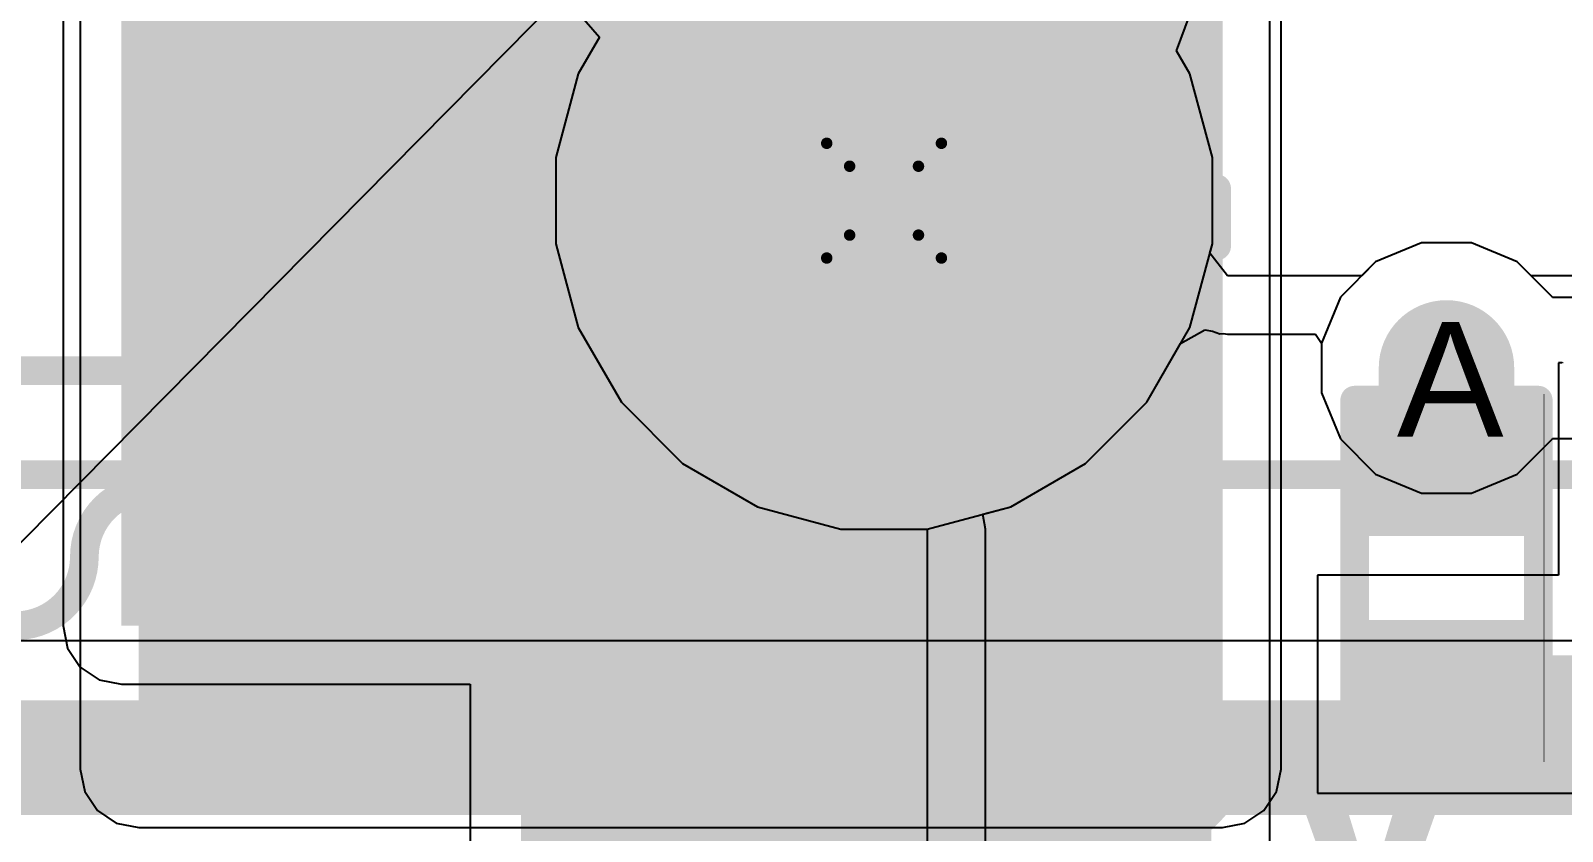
# Model space of a CAD drawing. Header units: inches. Extents: x 0 to 208, y 0 to 213.
# Drawn here: x 0.4802 to 0.7473, y 3.7442 to 3.8837 of the extents above; entities that cross this region are included whole.
import ezdxf

# ---------------------------------------------------------------- set-up
doc = ezdxf.new("R2010")
doc.units = ezdxf.units.IN
doc.header["$MEASUREMENT"] = 0
for name, color, linetype in [('Bottom Layer', 5, 'Continuous'), ('Bottom Overlay', 54, 'Continuous'), ('Bottom Paste', 16, 'Continuous'), ('Bottom Solder', 6, 'Continuous'), ('Drill Drawing', 1, 'Continuous'), ('L2_GND1', 16, 'Continuous'), ('L3_SIG1', 76, 'Continuous'), ('L4_PWR', 90, 'Continuous'), ('L5_GND2', 156, 'Continuous'), ('L6_SIG2', 130, 'Continuous'), ('L7_GND3', 216, 'Continuous'), ('Multi-Layer', 9, 'Continuous'), ('Pad Holes', 156, 'Continuous'), ('Top Layer', 1, 'Continuous'), ('Top Overlay', 2, 'Continuous'), ('Top Paste', 8, 'Continuous'), ('Top Solder', 216, 'Continuous'), ('Via Holes', 16, 'Continuous')]:
    doc.layers.add(name, color=color, linetype=linetype)
doc.styles.add('Arial', font='', dxfattribs={"height": 0.2})
doc.styles.add('Arial_Bold', font='', dxfattribs={"height": 0.2})
doc.styles.get('Arial').set_extended_font_data('Arial')
doc.styles.get('Arial_Bold').set_extended_font_data('Arial', bold=True)

# ---------------------------------------------------------------- blocks, each defined once
blk = doc.blocks.new('P____PAK_SO_8_B_114')
at = {"layer": 'Bottom Solder'}
blk.add_line((-0.0165917, 0.0861757), (-209.7034908, 207.3643886), dxfattribs=at)
blk = doc.blocks.new('R___0402_B_207')
at = {"layer": 'Bottom Layer'}
for points in [[(-0.009499200000000001, 0.0124988), (-0.0094992, -0.0125012), (-0.0274992, -0.0125012), (-0.0274992, 0.0124988)], [(0.0275008, 0.0124988), (0.0275008, -0.0125012), (0.009500800000000002, -0.0125012), (0.009500799999999998, 0.0124988)]]:
    blk.add_hatch(color=5, dxfattribs=at).paths.add_polyline_path(points)
at = {"layer": 'Bottom Paste'}
for points in [[(-0.009499200000000001, 0.0124988), (-0.0094992, -0.0125012), (-0.0274992, -0.0125012), (-0.0274992, 0.0124988)], [(0.0275008, 0.0124988), (0.0275008, -0.0125012), (0.009500800000000002, -0.0125012), (0.009500799999999998, 0.0124988)]]:
    blk.add_hatch(color=16, dxfattribs=at).paths.add_polyline_path(points)
at = {"layer": 'Bottom Solder'}
for points in [[(-0.007333800000000001, 0.0146642), (-0.007333799999999999, -0.0146666), (-0.0296646, -0.0146666), (-0.0296646, 0.0146642)], [(0.0296662, 0.0146642), (0.0296662, -0.0146666), (0.007335400000000001, -0.0146666), (0.007335399999999999, 0.0146642)]]:
    blk.add_hatch(color=6, dxfattribs=at).paths.add_polyline_path(points)
at = {"layer": 'Bottom Overlay'}
for points in [[(-0.0309992, -0.0160012, 0.005, 0.005, 0), (-0.0309992, 0.0159988, 0.005, 0.005, 0)], [(0.0310008, 0.0159988, 0.005, 0.005, 0), (-0.0309992, 0.0159988, 0.005, 0.005, 0)], [(0.0320008, 0.0169988, 0.000127, 0.000127, 0), (-0.0319992, 0.0169988, 0.000127, 0.000127, 0)], [(0.0310008, -0.0160012, 0.005, 0.005, 0), (0.0310008, 0.0159988, 0.005, 0.005, 0)], [(0.0310008, -0.0160012, 0.005, 0.005, 0), (-0.0309992, -0.0160012, 0.005, 0.005, 0)]]:
    blk.add_lwpolyline(points, format="xyseb", dxfattribs=at)
for points in [[(-0.0322492, 0.0159988, 0.0025, 0.0025, 1), (-0.0297492, 0.0159988, 0.0025, 0.0025, 1)], [(-0.0322492, 0.0159988, 0.0025, 0.0025, 1), (-0.0297492, 0.0159988, 0.0025, 0.0025, 1)], [(-0.0320309, 0.0169988, 6.35e-05, 6.35e-05, 1), (-0.0319675, 0.0169988, 6.35e-05, 6.35e-05, 1)], [(0.0297508, 0.0159988, 0.0025, 0.0025, 1), (0.0322508, 0.0159988, 0.0025, 0.0025, 1)], [(0.0297508, 0.0159988, 0.0025, 0.0025, 1), (0.0322508, 0.0159988, 0.0025, 0.0025, 1)], [(0.0319691, 0.0169988, 6.35e-05, 6.35e-05, 1), (0.0320325, 0.0169988, 6.35e-05, 6.35e-05, 1)], [(-0.0322492, -0.0160012, 0.0025, 0.0025, 1), (-0.0297492, -0.0160012, 0.0025, 0.0025, 1)], [(-0.0322492, -0.0160012, 0.0025, 0.0025, 1), (-0.0297492, -0.0160012, 0.0025, 0.0025, 1)], [(0.0297508, -0.0160012, 0.0025, 0.0025, 1), (0.0322508, -0.0160012, 0.0025, 0.0025, 1)], [(0.0297508, -0.0160012, 0.0025, 0.0025, 1), (0.0322508, -0.0160012, 0.0025, 0.0025, 1)]]:
    blk.add_lwpolyline(points, format="xyseb", close=True, dxfattribs=at)
blk = doc.blocks.new('T____________0_5___397')
at = {"layer": 'Top Layer'}
blk.add_hatch(color=1, dxfattribs=at).paths.add_polyline_path([(0.009841125, 0.01968335), (-0.009843925, 0.01968335), (-0.01968645, 0.009840825), (-0.01968645, -0.009844225), (-0.009843925, -0.01968675), (0.009841125, -0.01968675), (0.01968365, -0.009844225), (0.01968365, 0.009840825)])
at = {"layer": 'Top Paste'}
blk.add_hatch(color=8, dxfattribs=at).paths.add_polyline_path([(0.009841125, 0.01968335), (-0.009843925, 0.01968335), (-0.01968645, 0.009840825), (-0.01968645, -0.009844225), (-0.009843925, -0.01968675), (0.009841125, -0.01968675), (0.01968365, -0.009844225), (0.01968365, 0.009840825)])
at = {"layer": 'Top Solder'}
blk.add_hatch(color=216, dxfattribs=at).paths.add_polyline_path([(0.011841125, 0.02368335), (-0.011843925, 0.02368335), (-0.02368645, 0.011840825), (-0.02368645, -0.011844225), (-0.011843925, -0.02368675), (0.011841125, -0.02368675), (0.02368365, -0.011844225), (0.02368365, 0.011840825)])
at = {"layer": 'Top Overlay'}
for points in [[(-0.0132094, 0.0267503, 0.005, 0.005, 0), (-0.0268454, 0.0131163, 0.005, 0.005, 0)], [(0.0132466, 0.0267503, 0.005, 0.005, 0), (-0.0132094, 0.0267503, 0.005, 0.005, 0)], [(0.0269146, 0.0130843, 0.005, 0.005, 0), (0.0132466, 0.0267503, 0.005, 0.005, 0)], [(-0.0268454, 0.0131163, 0.005, 0.005, 0), (-0.0268454, -0.0131557, 0.005, 0.005, 0)], [(0.0269146, 0.0130843, 0.005, 0.005, 0), (0.0269146, -0.0129857, 0.005, 0.005, 0)], [(-0.0132834, -0.0267177, 0.005, 0.005, 0), (-0.0268454, -0.0131557, 0.005, 0.005, 0)], [(0.0269146, -0.0129857, 0.005, 0.005, 0), (0.0131826, -0.0267177, 0.005, 0.005, 0)], [(0.0131826, -0.0267177, 0.005, 0.005, 0), (-0.0132834, -0.0267177, 0.005, 0.005, 0)]]:
    blk.add_lwpolyline(points, format="xyseb", dxfattribs=at)
for points in [[(-0.0144594, 0.0267503, 0.0025, 0.0025, 1), (-0.0119594, 0.0267503, 0.0025, 0.0025, 1)], [(-0.0144594, 0.0267503, 0.0025, 0.0025, 1), (-0.0119594, 0.0267503, 0.0025, 0.0025, 1)], [(0.0119966, 0.0267503, 0.0025, 0.0025, 1), (0.0144966, 0.0267503, 0.0025, 0.0025, 1)], [(0.0119966, 0.0267503, 0.0025, 0.0025, 1), (0.0144966, 0.0267503, 0.0025, 0.0025, 1)], [(-0.0280954, 0.0131163, 0.0025, 0.0025, 1), (-0.0255954, 0.0131163, 0.0025, 0.0025, 1)], [(-0.0280954, 0.0131163, 0.0025, 0.0025, 1), (-0.0255954, 0.0131163, 0.0025, 0.0025, 1)], [(0.0256646, 0.0130843, 0.0025, 0.0025, 1), (0.0281646, 0.0130843, 0.0025, 0.0025, 1)], [(0.0256646, 0.0130843, 0.0025, 0.0025, 1), (0.0281646, 0.0130843, 0.0025, 0.0025, 1)], [(-0.0280954, -0.0131557, 0.0025, 0.0025, 1), (-0.0255954, -0.0131557, 0.0025, 0.0025, 1)], [(-0.0280954, -0.0131557, 0.0025, 0.0025, 1), (-0.0255954, -0.0131557, 0.0025, 0.0025, 1)], [(0.0256646, -0.0129857, 0.0025, 0.0025, 1), (0.0281646, -0.0129857, 0.0025, 0.0025, 1)], [(0.0256646, -0.0129857, 0.0025, 0.0025, 1), (0.0281646, -0.0129857, 0.0025, 0.0025, 1)], [(-0.0145334, -0.0267177, 0.0025, 0.0025, 1), (-0.0120334, -0.0267177, 0.0025, 0.0025, 1)], [(-0.0145334, -0.0267177, 0.0025, 0.0025, 1), (-0.0120334, -0.0267177, 0.0025, 0.0025, 1)], [(0.0119326, -0.0267177, 0.0025, 0.0025, 1), (0.0144326, -0.0267177, 0.0025, 0.0025, 1)], [(0.0119326, -0.0267177, 0.0025, 0.0025, 1), (0.0144326, -0.0267177, 0.0025, 0.0025, 1)]]:
    blk.add_lwpolyline(points, format="xyseb", close=True, dxfattribs=at)
blk = doc.blocks.new('DC_053D_25A_526')
at = {"layer": 'Bottom Layer'}
h = blk.add_hatch(color=5, dxfattribs=at)
edge = h.paths.add_edge_path()
edge.add_arc((-2.4e-06, -0.182088), 0.0472441, 0, 360)
at = {"layer": 'Bottom Solder'}
h = blk.add_hatch(color=6, dxfattribs=at)
edge = h.paths.add_edge_path()
edge.add_arc((-2.4e-06, -0.182088), 0.0492126, 0, 360)
at = {"layer": 'L2_GND1'}
h = blk.add_hatch(color=16, dxfattribs=at)
edge = h.paths.add_edge_path()
edge.add_arc((-2.4e-06, -0.182088), 0.0472441, 0, 360)
at = {"layer": 'L3_SIG1'}
h = blk.add_hatch(color=76, dxfattribs=at)
edge = h.paths.add_edge_path()
edge.add_arc((-2.4e-06, -0.182088), 0.0472441, 0, 360)
at = {"layer": 'L4_PWR'}
h = blk.add_hatch(color=90, dxfattribs=at)
edge = h.paths.add_edge_path()
edge.add_arc((-2.4e-06, -0.182088), 0.0472441, 0, 360)
at = {"layer": 'L5_GND2'}
h = blk.add_hatch(color=156, dxfattribs=at)
edge = h.paths.add_edge_path()
edge.add_arc((-2.4e-06, -0.182088), 0.0472441, 0, 360)
at = {"layer": 'L6_SIG2'}
h = blk.add_hatch(color=130, dxfattribs=at)
edge = h.paths.add_edge_path()
edge.add_arc((-2.4e-06, -0.182088), 0.0472441, 0, 360)
at = {"layer": 'L7_GND3'}
h = blk.add_hatch(color=216, dxfattribs=at)
edge = h.paths.add_edge_path()
edge.add_arc((-2.4e-06, -0.182088), 0.0472441, 0, 360)
at = {"layer": 'Multi-Layer'}
h = blk.add_hatch(color=9, dxfattribs=at)
edge = h.paths.add_edge_path()
edge.add_arc((-2.4e-06, -0.182088), 0.0472441, 0, 360)
at = {"layer": 'Pad Holes'}
h = blk.add_hatch(color=7, dxfattribs=at)
edge = h.paths.add_edge_path()
edge.add_arc((-2.4e-06, -0.182088), 0.027559, 0, 360)
at = {"layer": 'Top Layer'}
h = blk.add_hatch(color=1, dxfattribs=at)
edge = h.paths.add_edge_path()
edge.add_arc((-2.4e-06, -0.182088), 0.0472441, 0, 360)
at = {"layer": 'Top Solder'}
h = blk.add_hatch(color=216, dxfattribs=at)
edge = h.paths.add_edge_path()
edge.add_arc((-2.4e-06, -0.182088), 0.0492126, 0, 360)
at = {"layer": 'Top Overlay'}
for points in [[(-0.0580024, -0.186, 0.005, 0.005, 0), (-0.0580024, -0.176, 0.005, 0.005, 0)], [(-0.0580024, -0.176, 0.005, 0.005, 0), (-0.0530024, -0.181, 0.005, 0.005, 0)], [(-0.0580024, -0.186, 0.005, 0.005, 0), (-0.0530024, -0.181, 0.005, 0.005, 0)], [(0.0529976, -0.185, 0.005, 0.005, 0), (0.0579976, -0.18, 0.005, 0.005, 0)], [(0.0579976, -0.19, 0.005, 0.005, 0), (0.0579976, -0.18, 0.005, 0.005, 0)], [(0.0529976, -0.185, 0.005, 0.005, 0), (0.0579976, -0.19, 0.005, 0.005, 0)], [(-0.2080024, -0.229844, 0.005, 0.005, 0), (-2.4e-06, -0.229844, 0.005, 0.005, 0)], [(-2.4e-06, -0.229844, 0.005, 0.005, 0), (0.2079976, -0.229844, 0.005, 0.005, 0)]]:
    blk.add_lwpolyline(points, format="xyseb", dxfattribs=at)
for points in [[(-0.0592524, -0.176, 0.0025, 0.0025, 1), (-0.0567524, -0.176, 0.0025, 0.0025, 1)], [(-0.0592524, -0.176, 0.0025, 0.0025, 1), (-0.0567524, -0.176, 0.0025, 0.0025, 1)], [(-0.0542524, -0.181, 0.0025, 0.0025, 1), (-0.0517524, -0.181, 0.0025, 0.0025, 1)], [(-0.0542524, -0.181, 0.0025, 0.0025, 1), (-0.0517524, -0.181, 0.0025, 0.0025, 1)], [(0.0567476, -0.18, 0.0025, 0.0025, 1), (0.0592476, -0.18, 0.0025, 0.0025, 1)], [(0.0567476, -0.18, 0.0025, 0.0025, 1), (0.0592476, -0.18, 0.0025, 0.0025, 1)], [(-0.0592524, -0.186, 0.0025, 0.0025, 1), (-0.0567524, -0.186, 0.0025, 0.0025, 1)], [(-0.0592524, -0.186, 0.0025, 0.0025, 1), (-0.0567524, -0.186, 0.0025, 0.0025, 1)], [(0.0517476, -0.185, 0.0025, 0.0025, 1), (0.0542476, -0.185, 0.0025, 0.0025, 1)], [(0.0517476, -0.185, 0.0025, 0.0025, 1), (0.0542476, -0.185, 0.0025, 0.0025, 1)], [(0.0567476, -0.19, 0.0025, 0.0025, 1), (0.0592476, -0.19, 0.0025, 0.0025, 1)], [(0.0567476, -0.19, 0.0025, 0.0025, 1), (0.0592476, -0.19, 0.0025, 0.0025, 1)], [(-0.0012524, -0.229844, 0.0025, 0.0025, 1), (0.0012476, -0.229844, 0.0025, 0.0025, 1)], [(-0.0012524, -0.229844, 0.0025, 0.0025, 1), (0.0012476, -0.229844, 0.0025, 0.0025, 1)]]:
    blk.add_lwpolyline(points, format="xyseb", close=True, dxfattribs=at)
blk = doc.blocks.new('F____1206__3216_M_______B_535')
at = {"layer": 'Bottom Layer'}
for points in [[(-0.08102355, 0.03582695), (-0.03929125, 0.03582695), (-0.03929125, -0.03582655), (-0.08102355, -0.03582655)], [(0.03929245, 0.03582695), (0.08102475, 0.03582695), (0.08102475, -0.03582655), (0.03929245, -0.03582655)]]:
    blk.add_hatch(color=5, dxfattribs=at).paths.add_polyline_path(points)
at = {"layer": 'Bottom Paste'}
for points in [[(-0.08102355, 0.03582695), (-0.03929125, 0.03582695), (-0.03929125, -0.03582655), (-0.08102355, -0.03582655)], [(0.03929245, 0.03582695), (0.08102475, 0.03582695), (0.08102475, -0.03582655), (0.03929245, -0.03582655)]]:
    blk.add_hatch(color=16, dxfattribs=at).paths.add_polyline_path(points)
at = {"layer": 'Bottom Solder'}
for points in [[(-0.08502355, 0.03982695), (-0.03529125, 0.03982695), (-0.03529125, -0.03982655), (-0.08502355, -0.03982655)], [(0.03529245, 0.03982695), (0.08502475, 0.03982695), (0.08502475, -0.03982655), (0.03529245, -0.03982655)]]:
    blk.add_hatch(color=6, dxfattribs=at).paths.add_polyline_path(points)
at = {"layer": 'Bottom Overlay'}
for points in [[(-0.0267714, 0.0334322, 0.005, 0.005, 0), (0.0267726, 0.0334322, 0.005, 0.005, 0)], [(0, 0.001, 0.005, 0.005, -0.9999999999999999), (0.024, 0.001, 0.005, 0.005, 0)], [(0, 0.001, 0.005, 0.005, -0.9623308438162594), (-0.0239647, 7.96e-05, 0.005, 0.005, 0)], [(-0.0267714, -0.0334338, 0.005, 0.005, 0), (0.0267726, -0.0334338, 0.005, 0.005, 0)]]:
    blk.add_lwpolyline(points, format="xyseb", dxfattribs=at)
for points in [[(-0.0280214, 0.0334322, 0.0025, 0.0025, 1), (-0.0255214, 0.0334322, 0.0025, 0.0025, 1)], [(0.0255226, 0.0334322, 0.0025, 0.0025, 1), (0.0280226, 0.0334322, 0.0025, 0.0025, 1)], [(-0.00125, 0.001, 0.0025, 0.0025, 1), (0.00125, 0.001, 0.0025, 0.0025, 1)], [(-0.00125, 0.001, 0.0025, 0.0025, 1), (0.00125, 0.001, 0.0025, 0.0025, 1)], [(0.02275, 0.001, 0.0025, 0.0025, 1), (0.02525, 0.001, 0.0025, 0.0025, 1)], [(-0.0252147, 7.96e-05, 0.0025, 0.0025, 1), (-0.0227147, 7.96e-05, 0.0025, 0.0025, 1)], [(-0.0280214, -0.0334338, 0.0025, 0.0025, 1), (-0.0255214, -0.0334338, 0.0025, 0.0025, 1)], [(0.0255226, -0.0334338, 0.0025, 0.0025, 1), (0.0280226, -0.0334338, 0.0025, 0.0025, 1)]]:
    blk.add_lwpolyline(points, format="xyseb", close=True, dxfattribs=at)

msp = doc.modelspace()

# ---------------------------------------------------------------- hatches: boundary and pattern name
at = {"layer": 'Bottom Layer'}
for points in [[(0.499, 3.7550002), (0.6879998, 3.7550002), (0.6879998, 4.022), (0.499, 4.022)], [(0.7152378, 3.7983222), (0.7389018, 3.7983222), (0.7389018, 3.8249362), (0.7152378, 3.8249362)]]:
    msp.add_hatch(color=5, dxfattribs=at).paths.add_polyline_path(points)
h = msp.add_hatch(color=5, dxfattribs=at)
edge = h.paths.add_edge_path()
edge.add_arc((0.7270498, 3.8249362), 0.011811, 0, 360)
at = {"layer": 'L2_GND1'}
h = msp.add_hatch(color=16, dxfattribs=at)
edge = h.paths.add_edge_path()
edge.add_arc((0.7270498, 3.8249362), 0.011811, 0, 360)
at = {"layer": 'L3_SIG1'}
h = msp.add_hatch(color=76, dxfattribs=at)
edge = h.paths.add_edge_path()
edge.add_arc((0.7270498, 3.8249362), 0.011811, 0, 360)
at = {"layer": 'L4_PWR'}
h = msp.add_hatch(color=90, dxfattribs=at)
edge = h.paths.add_edge_path()
edge.add_arc((0.7270498, 3.8249362), 0.011811, 0, 360)
at = {"layer": 'L5_GND2'}
h = msp.add_hatch(color=156, dxfattribs=at)
edge = h.paths.add_edge_path()
edge.add_arc((0.7270498, 3.8249362), 0.011811, 0, 360)
at = {"layer": 'L6_SIG2'}
h = msp.add_hatch(color=130, dxfattribs=at)
edge = h.paths.add_edge_path()
edge.add_arc((0.7270498, 3.8249362), 0.011811, 0, 360)
at = {"layer": 'L7_GND3'}
h = msp.add_hatch(color=216, dxfattribs=at)
edge = h.paths.add_edge_path()
edge.add_arc((0.7270498, 3.8249362), 0.011811, 0, 360)
at = {"layer": 'Top Layer'}
for points in [[(0.496, 3.78), (0.6860618, 3.78), (0.6860618, 4.022), (0.496, 4.022)], [(0.5669998, 3.7130002), (0.6860618, 3.7130002), (0.6860618, 4.008), (0.5669998, 4.008)]]:
    msp.add_hatch(color=1, dxfattribs=at).paths.add_polyline_path(points)
h = msp.add_hatch(color=1, dxfattribs=at)
edge = h.paths.add_edge_path()
edge.add_arc((0.7270498, 3.8249362), 0.011811, 0, 360)
at = {"layer": 'Via Holes'}
h = msp.add_hatch(color=7, dxfattribs=at)
edge = h.paths.add_edge_path()
edge.add_arc((0.7270498, 3.8249362), 0.0059055, 0, 360)

# ---------------------------------------------------------------- linework, layer by layer
at = {"layer": 'Bottom Layer'}
for p, q in [((0.4888041, 4.022), (0.4888041, 3.7550002)), ((0.6981957, 3.7550002), (0.6981957, 4.022)), ((0.7472481, 3.8258222), (0.7465798, 3.8258222)), ((0.7465798, 3.8258222), (0.7465798, 3.7888222)), ((0.7472688, 3.8259261), (0.7472481, 3.8258222)), ((0.7465798, 3.7888222), (0.7045498, 3.7888222)), ((0.7045498, 3.7888222), (0.7045498, 3.7508222)), ((0.4888041, 3.7550002), (0.4895802, 3.7510984)), ((0.6974196, 3.7510984), (0.6981957, 3.7550002)), ((0.4895802, 3.7510984), (0.4917904, 3.7477906)), ((0.6952094, 3.7477906), (0.6974196, 3.7510984)), ((0.7045498, 3.7508222), (0.769951, 3.7508222)), ((0.4917904, 3.7477906), (0.4950982, 3.7455804)), ((0.6919016, 3.7455804), (0.6952094, 3.7477906)), ((0.4950982, 3.7455804), (0.499, 3.7448043)), ((0.499, 3.7448043), (0.6879998, 3.7448043)), ((0.6879998, 3.7448043), (0.6919016, 3.7455804))]:
    msp.add_line(p, q, dxfattribs=at)
for points in [[(0.6147238, 3.8398422, 0.02, 0.02, 0), (0.6289758, 3.8540942, 0.02, 0.02, 0)], [(0.5496818, 3.8059602, 0.02, 0.02, 0), (0.5835618, 3.8398422, 0.02, 0.02, 0)], [(0.5835618, 3.8398422, 0.02, 0.02, 0), (0.6147238, 3.8398422, 0.02, 0.02, 0)], [(0.5496818, 3.7910002, 0.02, 0.02, 0), (0.5496818, 3.8059602, 0.02, 0.02, 0)], [(0.7270498, 3.7698222, 0.01, 0.01, 0), (0.7725798, 3.7698222, 0.01, 0.01, 0)]]:
    msp.add_lwpolyline(points, format="xyseb", dxfattribs=at)
for points in [[(0.6239758, 3.8540942, 0.01, 0.01, 1), (0.6339758, 3.8540942, 0.01, 0.01, 1)], [(0.5785618, 3.8398422, 0.01, 0.01, 1), (0.5885618, 3.8398422, 0.01, 0.01, 1)], [(0.5785618, 3.8398422, 0.01, 0.01, 1), (0.5885618, 3.8398422, 0.01, 0.01, 1)], [(0.6097238, 3.8398422, 0.01, 0.01, 1), (0.6197238, 3.8398422, 0.01, 0.01, 1)], [(0.6097238, 3.8398422, 0.01, 0.01, 1), (0.6197238, 3.8398422, 0.01, 0.01, 1)], [(0.5446818, 3.8059602, 0.01, 0.01, 1), (0.5546818, 3.8059602, 0.01, 0.01, 1)], [(0.5446818, 3.8059602, 0.01, 0.01, 1), (0.5546818, 3.8059602, 0.01, 0.01, 1)], [(0.5446818, 3.7910002, 0.01, 0.01, 1), (0.5546818, 3.7910002, 0.01, 0.01, 1)], [(0.7245498, 3.7698222, 0.005, 0.005, 1), (0.7295498, 3.7698222, 0.005, 0.005, 1)]]:
    msp.add_lwpolyline(points, format="xyseb", close=True, dxfattribs=at)
at = {"layer": 'Drill Drawing'}
for points in [[(0.6189758, 3.8640942, 0.002, 0.002, 0), (0.6389758, 3.8640942, 0.002, 0.002, 0)], [(0.6189758, 3.8440942, 0.002, 0.002, 0), (0.6189758, 3.8640942, 0.002, 0.002, 0)], [(0.6389758, 3.8440942, 0.002, 0.002, 0), (0.6389758, 3.8640942, 0.002, 0.002, 0)], [(0.6229758, 3.8600942, 0.002, 0.002, 0), (0.6349758, 3.8600942, 0.002, 0.002, 0)], [(0.6229758, 3.8480942, 0.002, 0.002, 0), (0.6229758, 3.8600942, 0.002, 0.002, 0)], [(0.6349758, 3.8480942, 0.002, 0.002, 0), (0.6349758, 3.8600942, 0.002, 0.002, 0)], [(0.6229758, 3.8480942, 0.002, 0.002, 0), (0.6349758, 3.8480942, 0.002, 0.002, 0)], [(0.6189758, 3.8440942, 0.002, 0.002, 0), (0.6389758, 3.8440942, 0.002, 0.002, 0)]]:
    msp.add_lwpolyline(points, format="xyseb", dxfattribs=at)
for points in [[(0.6184758, 3.8640942, 0.001, 0.001, 1), (0.6194758, 3.8640942, 0.001, 0.001, 1)], [(0.6184758, 3.8640942, 0.001, 0.001, 1), (0.6194758, 3.8640942, 0.001, 0.001, 1)], [(0.6384758, 3.8640942, 0.001, 0.001, 1), (0.6394758, 3.8640942, 0.001, 0.001, 1)], [(0.6384758, 3.8640942, 0.001, 0.001, 1), (0.6394758, 3.8640942, 0.001, 0.001, 1)], [(0.6224758, 3.8600942, 0.001, 0.001, 1), (0.6234758, 3.8600942, 0.001, 0.001, 1)], [(0.6224758, 3.8600942, 0.001, 0.001, 1), (0.6234758, 3.8600942, 0.001, 0.001, 1)], [(0.6344758, 3.8600942, 0.001, 0.001, 1), (0.6354758, 3.8600942, 0.001, 0.001, 1)], [(0.6344758, 3.8600942, 0.001, 0.001, 1), (0.6354758, 3.8600942, 0.001, 0.001, 1)], [(0.6224758, 3.8480942, 0.001, 0.001, 1), (0.6234758, 3.8480942, 0.001, 0.001, 1)], [(0.6224758, 3.8480942, 0.001, 0.001, 1), (0.6234758, 3.8480942, 0.001, 0.001, 1)], [(0.6344758, 3.8480942, 0.001, 0.001, 1), (0.6354758, 3.8480942, 0.001, 0.001, 1)], [(0.6344758, 3.8480942, 0.001, 0.001, 1), (0.6354758, 3.8480942, 0.001, 0.001, 1)], [(0.6184758, 3.8440942, 0.001, 0.001, 1), (0.6194758, 3.8440942, 0.001, 0.001, 1)], [(0.6184758, 3.8440942, 0.001, 0.001, 1), (0.6194758, 3.8440942, 0.001, 0.001, 1)], [(0.6384758, 3.8440942, 0.001, 0.001, 1), (0.6394758, 3.8440942, 0.001, 0.001, 1)], [(0.6384758, 3.8440942, 0.001, 0.001, 1), (0.6394758, 3.8440942, 0.001, 0.001, 1)]]:
    msp.add_lwpolyline(points, format="xyseb", close=True, dxfattribs=at)
at = {"layer": 'L2_GND1'}
for p, q in [((0.5758603, 3.8865837), (0.5793418, 3.8826138)), ((0.6799851, 3.8802318), (0.6822595, 3.8862924)), ((0.5793418, 3.8826138), (0.5756328, 3.8761896)), ((0.6823188, 3.8761896), (0.6799851, 3.8802318)), ((0.5756328, 3.8761896), (0.5717317, 3.8616305)), ((0.6862199, 3.8616305), (0.6823188, 3.8761896)), ((0.5717317, 3.8616305), (0.5717317, 3.8465579)), ((0.6862199, 3.8465579), (0.6862199, 3.8616305)), ((0.5717317, 3.8465579), (0.5756328, 3.8319988)), ((0.6823188, 3.8319988), (0.6862199, 3.8465579)), ((0.7227113, 3.8467472), (0.7146949, 3.8434267)), ((0.7313883, 3.8467472), (0.7227113, 3.8467472)), ((0.7394047, 3.8434267), (0.7313883, 3.8467472)), ((0.7146949, 3.8434267), (0.7085593, 3.8372911)), ((0.7455403, 3.8372911), (0.7394047, 3.8434267)), ((0.7085593, 3.8372911), (0.7052388, 3.8292747)), ((0.7455648, 3.837232), (0.7455403, 3.8372911)), ((0.7505648, 3.837232), (0.7455648, 3.837232)), ((0.5756328, 3.8319988), (0.5831691, 3.8189455)), ((0.6747825, 3.8189455), (0.6823188, 3.8319988)), ((0.7052388, 3.8292747), (0.7052388, 3.8205977)), ((0.7052388, 3.8205977), (0.7085593, 3.8125813)), ((0.5831691, 3.8189455), (0.5938271, 3.8082875)), ((0.6641245, 3.8082875), (0.6747825, 3.8189455)), ((0.7085593, 3.8125813), (0.7146949, 3.8064457)), ((0.7394047, 3.8064457), (0.7455403, 3.8125813)), ((0.7455403, 3.8125813), (0.7455648, 3.8126404)), ((0.7455648, 3.8126404), (0.7505648, 3.8126404)), ((0.5938271, 3.8082875), (0.6068804, 3.8007512)), ((0.6510712, 3.8007512), (0.6641245, 3.8082875)), ((0.7146949, 3.8064457), (0.7227113, 3.8031252)), ((0.7313883, 3.8031252), (0.7394047, 3.8064457)), ((0.7227113, 3.8031252), (0.7313883, 3.8031252)), ((0.6068804, 3.8007512), (0.6214395, 3.7968501)), ((0.6365121, 3.7968501), (0.6510712, 3.8007512)), ((0.6214395, 3.7968501), (0.6365121, 3.7968501))]:
    msp.add_line(p, q, dxfattribs=at)
at = {"layer": 'L3_SIG1'}
for p, q in [((0.5758603, 3.8865837), (0.5793418, 3.8826138)), ((0.6799851, 3.8802318), (0.6822595, 3.8862924)), ((0.5793418, 3.8826138), (0.5756328, 3.8761896)), ((0.6823188, 3.8761896), (0.6799851, 3.8802318)), ((0.5756328, 3.8761896), (0.5717317, 3.8616305)), ((0.6862199, 3.8616305), (0.6823188, 3.8761896)), ((0.5717317, 3.8616305), (0.5717317, 3.8465579)), ((0.6862199, 3.8465579), (0.6862199, 3.8616305)), ((0.5717317, 3.8465579), (0.5756328, 3.8319988)), ((0.6823188, 3.8319988), (0.6862199, 3.8465579)), ((0.5756328, 3.8319988), (0.5831691, 3.8189455)), ((0.6747825, 3.8189455), (0.6823188, 3.8319988)), ((0.5831691, 3.8189455), (0.5938271, 3.8082875)), ((0.6641245, 3.8082875), (0.6747825, 3.8189455)), ((0.5938271, 3.8082875), (0.6068804, 3.8007512)), ((0.6510712, 3.8007512), (0.6641245, 3.8082875)), ((0.6068804, 3.8007512), (0.6214395, 3.7968501)), ((0.6365121, 3.7968501), (0.6510712, 3.8007512)), ((0.6214395, 3.7968501), (0.6365121, 3.7968501))]:
    msp.add_line(p, q, dxfattribs=at)
at = {"layer": 'L4_PWR'}
for p, q in [((0.5758603, 3.8865837), (0.5793418, 3.8826138)), ((0.6799851, 3.8802318), (0.6822595, 3.8862924)), ((0.5793418, 3.8826138), (0.5756328, 3.8761896)), ((0.6823188, 3.8761896), (0.6799851, 3.8802318)), ((0.5756328, 3.8761896), (0.5717317, 3.8616305)), ((0.6862199, 3.8616305), (0.6823188, 3.8761896)), ((0.5717317, 3.8616305), (0.5717317, 3.8465579)), ((0.6862199, 3.8465579), (0.6862199, 3.8616305)), ((0.5717317, 3.8465579), (0.5756328, 3.8319988)), ((0.6857935, 3.8449666), (0.6862199, 3.8465579)), ((0.7227113, 3.8467472), (0.7146949, 3.8434267)), ((0.7313883, 3.8467472), (0.7227113, 3.8467472)), ((0.7394047, 3.8434267), (0.7313883, 3.8467472)), ((0.6888374, 3.8409998), (0.6857935, 3.8449666)), ((0.712268, 3.8409998), (0.6888374, 3.8409998)), ((0.7146949, 3.8434267), (0.712268, 3.8409998)), ((0.7418316, 3.8409998), (0.7394047, 3.8434267)), ((0.754298, 3.8409998), (0.7418316, 3.8409998)), ((0.5756328, 3.8319988), (0.5831691, 3.8189455)), ((0.6806833, 3.829166), (0.6849357, 3.83158)), ((0.6849357, 3.83158), (0.6862436, 3.8313198)), ((0.6862436, 3.8313198), (0.6875067, 3.8308911)), ((0.6875067, 3.8308911), (0.6881778, 3.8309351)), ((0.6881778, 3.8309351), (0.6888374, 3.8308039)), ((0.6888374, 3.8308039), (0.704217, 3.8308039)), ((0.704217, 3.8308039), (0.7052388, 3.8292746)), ((0.6747825, 3.8189455), (0.6806833, 3.829166)), ((0.7052388, 3.8292746), (0.7052388, 3.8205977)), ((0.7052388, 3.8205977), (0.7085593, 3.8125813)), ((0.5831691, 3.8189455), (0.5938271, 3.8082875)), ((0.6641245, 3.8082875), (0.6747825, 3.8189455)), ((0.7085593, 3.8125813), (0.7146949, 3.8064457)), ((0.7394047, 3.8064457), (0.7455403, 3.8125813)), ((0.7455403, 3.8125813), (0.7455648, 3.8126404)), ((0.7455648, 3.8126404), (0.7505648, 3.8126404)), ((0.5938271, 3.8082875), (0.6068804, 3.8007512)), ((0.6510712, 3.8007512), (0.6641245, 3.8082875)), ((0.7146949, 3.8064457), (0.7227113, 3.8031252)), ((0.7313883, 3.8031252), (0.7394047, 3.8064457)), ((0.7227113, 3.8031252), (0.7313883, 3.8031252)), ((0.6068804, 3.8007512), (0.6214395, 3.7968501)), ((0.6461747, 3.7994392), (0.6510712, 3.8007512)), ((0.6466897, 3.7968501), (0.6461747, 3.7994392)), ((0.6214395, 3.7968501), (0.6364938, 3.7968501)), ((0.6364938, 3.7968501), (0.6364938, 2.7869252)), ((0.6466897, 2.9285366), (0.6466897, 3.7968501))]:
    msp.add_line(p, q, dxfattribs=at)
at = {"layer": 'L5_GND2'}
for p, q in [((0.5758603, 3.8865837), (0.5793418, 3.8826138)), ((0.6799851, 3.8802318), (0.6822595, 3.8862924)), ((0.5793418, 3.8826138), (0.5756328, 3.8761896)), ((0.6823188, 3.8761896), (0.6799851, 3.8802318)), ((0.5756328, 3.8761896), (0.5717317, 3.8616305)), ((0.6862199, 3.8616305), (0.6823188, 3.8761896)), ((0.5717317, 3.8616305), (0.5717317, 3.8465579)), ((0.6862199, 3.8465579), (0.6862199, 3.8616305)), ((0.5717317, 3.8465579), (0.5756328, 3.8319988)), ((0.6823188, 3.8319988), (0.6862199, 3.8465579)), ((0.5756328, 3.8319988), (0.5831691, 3.8189455)), ((0.6747825, 3.8189455), (0.6823188, 3.8319988)), ((0.5831691, 3.8189455), (0.5938271, 3.8082875)), ((0.6641245, 3.8082875), (0.6747825, 3.8189455)), ((0.5938271, 3.8082875), (0.6068804, 3.8007512)), ((0.6510712, 3.8007512), (0.6641245, 3.8082875)), ((0.6068804, 3.8007512), (0.6214395, 3.7968501)), ((0.6365121, 3.7968501), (0.6510712, 3.8007512)), ((0.6214395, 3.7968501), (0.6365121, 3.7968501))]:
    msp.add_line(p, q, dxfattribs=at)
at = {"layer": 'L6_SIG2'}
for p, q in [((0.5758603, 3.8865837), (0.5793418, 3.8826138)), ((0.6799851, 3.8802318), (0.6822595, 3.8862924)), ((0.5793418, 3.8826138), (0.5756328, 3.8761896)), ((0.6823188, 3.8761896), (0.6799851, 3.8802318)), ((0.5756328, 3.8761896), (0.5717317, 3.8616305)), ((0.6862199, 3.8616305), (0.6823188, 3.8761896)), ((0.5717317, 3.8616305), (0.5717317, 3.8465579)), ((0.6862199, 3.8465579), (0.6862199, 3.8616305)), ((0.5717317, 3.8465579), (0.5756328, 3.8319988)), ((0.6823188, 3.8319988), (0.6862199, 3.8465579)), ((0.5756328, 3.8319988), (0.5831691, 3.8189455)), ((0.6747825, 3.8189455), (0.6823188, 3.8319988)), ((0.5831691, 3.8189455), (0.5938271, 3.8082875)), ((0.6641245, 3.8082875), (0.6747825, 3.8189455)), ((0.5938271, 3.8082875), (0.6068804, 3.8007512)), ((0.6510712, 3.8007512), (0.6641245, 3.8082875)), ((0.6068804, 3.8007512), (0.6214395, 3.7968501)), ((0.6365121, 3.7968501), (0.6510712, 3.8007512)), ((0.6214395, 3.7968501), (0.6365121, 3.7968501)), ((1.1239998, 3.777392), (0.1549998, 3.777392))]:
    msp.add_line(p, q, dxfattribs=at)
msp.add_lwpolyline([(0.1549998, 3.7570002, 0.02, 0.02, 0), (1.1239998, 3.7570002, 0.02, 0.02, 0)], format="xyseb", dxfattribs=at)
at = {"layer": 'L7_GND3'}
for p, q in [((0.5758603, 3.8865837), (0.5793418, 3.8826138)), ((0.6799851, 3.8802318), (0.6822595, 3.8862924)), ((0.5793418, 3.8826138), (0.5756328, 3.8761896)), ((0.6823188, 3.8761896), (0.6799851, 3.8802318)), ((0.5756328, 3.8761896), (0.5717317, 3.8616305)), ((0.6862199, 3.8616305), (0.6823188, 3.8761896)), ((0.5717317, 3.8616305), (0.5717317, 3.8465579)), ((0.6862199, 3.8465579), (0.6862199, 3.8616305)), ((0.5717317, 3.8465579), (0.5756328, 3.8319988)), ((0.6823188, 3.8319988), (0.6862199, 3.8465579)), ((0.5756328, 3.8319988), (0.5831691, 3.8189455)), ((0.6747825, 3.8189455), (0.6823188, 3.8319988)), ((0.5831691, 3.8189455), (0.5938271, 3.8082875)), ((0.6641245, 3.8082875), (0.6747825, 3.8189455)), ((0.5938271, 3.8082875), (0.6068804, 3.8007512)), ((0.6510712, 3.8007512), (0.6641245, 3.8082875)), ((0.6068804, 3.8007512), (0.6214395, 3.7968501)), ((0.6365121, 3.7968501), (0.6510712, 3.8007512)), ((0.6214395, 3.7968501), (0.6365121, 3.7968501))]:
    msp.add_line(p, q, dxfattribs=at)
at = {"layer": 'Top Layer'}
for p, q in [((0.4858041, 4.022), (0.4858041, 3.78)), ((0.6962577, 3.7237906), (0.6962577, 4.008)), ((0.4858041, 3.78), (0.4865802, 3.7760982)), ((0.4865802, 3.7760982), (0.4887904, 3.7727904)), ((0.4887904, 3.7727904), (0.4920982, 3.7705802)), ((0.4920982, 3.7705802), (0.496, 3.7698041)), ((0.496, 3.7698041), (0.5568039, 3.7698041)), ((0.5568039, 3.7698041), (0.5568039, 3.7130002))]:
    msp.add_line(p, q, dxfattribs=at)
msp.add_lwpolyline([(0.6289758, 3.8540942, 0.02, 0.02, 0), (0.6290238, 3.8540482, 0.02, 0.02, 0)], format="xyseb", dxfattribs=at)
for points in [[(0.6239758, 3.8540942, 0.01, 0.01, 1), (0.6339758, 3.8540942, 0.01, 0.01, 1)], [(0.6240238, 3.8540482, 0.01, 0.01, 1), (0.6340238, 3.8540482, 0.01, 0.01, 1)]]:
    msp.add_lwpolyline(points, format="xyseb", close=True, dxfattribs=at)

# ---------------------------------------------------------------- block references
for name, p, rotation in [('P____PAK_SO_8_B_114', (0.165, 3.548), 270), ('R___0402_B_207', (0.727051, 3.788323), 270), ('T____________0_5___397', (0.5950684, 3.7361825), 180)]:
    msp.add_blockref(name, p, dxfattribs=dict(rotation=rotation))
for name, p in [('DC_053D_25A_526', (0.6289782, 4.0361822)), ('F____1206__3216_M_______B_535', (0.4895232, 3.791))]:
    msp.add_blockref(name, p)

# ---------------------------------------------------------------- texts
at = {"layer": 'Drill Drawing', "style": 'Arial'}
msp.add_text('A', height=0.02, dxfattribs=at).set_placement((0.7183853, 3.8129395))
at = {"layer": 'Top Overlay', "style": 'Arial_Bold'}
msp.add_text('12V_IN', height=0.04, dxfattribs=at).set_placement((0.633001, 3.72684))

doc.saveas('drawing.dxf')
